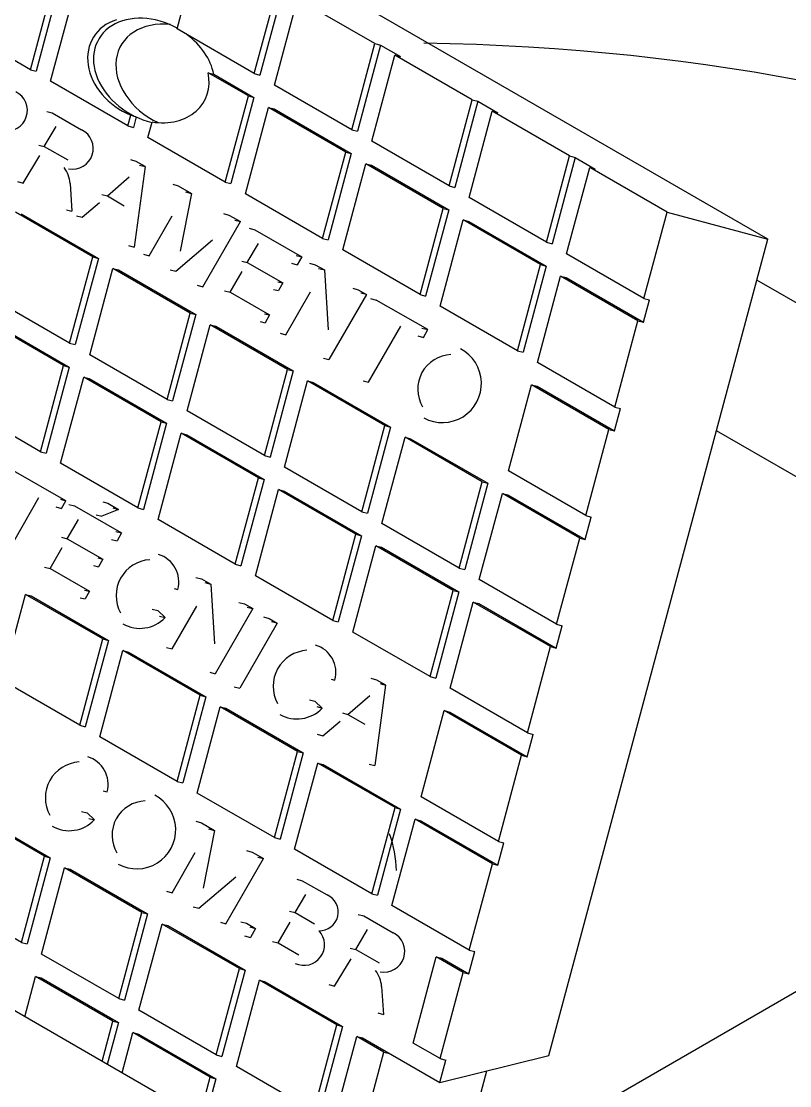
# Model space of a CAD drawing. Header units: millimetres. Extents: x -4972.4 to -4953.6, y -4734.8 to -4717.8.
# Drawn here: x -4962.848 to -4961.496, y -4725.605 to -4723.732 of the extents above; entities that cross this region are included whole.
import ezdxf

# ---------------------------------------------------------------- set-up
doc = ezdxf.new("R2010")
doc.units = ezdxf.units.MM
doc.header["$LTSCALE"] = 10
doc.layers.add('Termotécnica', color=7, linetype='Continuous')

msp = doc.modelspace()

# ---------------------------------------------------------------- linework, layer by layer
at = {"layer": 'Termotécnica', "color": 1}
for p, q in [((-4961.5346, -4724.1151), (-4963.2133, -4723.1459)), ((-4962.5743, -4723.7449), (-4962.5337, -4723.5932)), ((-4962.8323, -4723.8167), (-4962.7916, -4723.665)), ((-4962.4383, -4723.8235), (-4962.3976, -4723.6717)), ((-4962.797, -4723.8371), (-4962.7563, -4723.6854)), ((-4962.4029, -4723.8439), (-4962.3623, -4723.6921)), ((-4962.2262, -4723.7707), (-4962.3623, -4723.6921)), ((-4962.8323, -4723.8167), (-4962.9684, -4723.7382)), ((-4962.4383, -4723.8235), (-4962.5743, -4723.7449)), ((-4962.2669, -4723.9224), (-4962.2262, -4723.7707)), ((-4962.2262, -4723.7707), (-4962.2163, -4723.7733)), ((-4962.2315, -4723.9428), (-4962.1909, -4723.7911)), ((-4962.1909, -4723.7911), (-4962.181, -4723.7937)), ((-4962.0548, -4723.8696), (-4962.1909, -4723.7911)), ((-4962.8323, -4723.8167), (-4962.8224, -4723.8194)), ((-4962.5196, -4723.8221), (-4962.5096, -4723.8248)), ((-4962.4488, -4723.8629), (-4962.5194, -4723.8221)), ((-4962.4383, -4723.8235), (-4962.4284, -4723.8261)), ((-4962.6609, -4723.9157), (-4962.797, -4723.8371)), ((-4962.2669, -4723.9224), (-4962.4029, -4723.8439)), ((-4962.4895, -4724.0147), (-4962.4488, -4723.8629)), ((-4962.4488, -4723.8629), (-4962.439, -4723.8655)), ((-4962.0955, -4724.0214), (-4962.0548, -4723.8696)), ((-4962.0548, -4723.8696), (-4962.0449, -4723.8723)), ((-4962.4541, -4724.0351), (-4962.4135, -4723.8833)), ((-4962.4135, -4723.8833), (-4962.4036, -4723.8859)), ((-4962.2774, -4723.9619), (-4962.4135, -4723.8833)), ((-4962.6609, -4723.9157), (-4962.6559, -4723.8969)), ((-4962.6559, -4723.8969), (-4962.6474, -4723.8992)), ((-4962.0601, -4724.0418), (-4962.0195, -4723.89)), ((-4962.0195, -4723.89), (-4962.0096, -4723.8927)), ((-4961.8834, -4723.9686), (-4962.0195, -4723.89)), ((-4962.6609, -4723.9157), (-4962.651, -4723.9183)), ((-4962.6256, -4723.9361), (-4962.6183, -4723.9089)), ((-4962.2669, -4723.9224), (-4962.257, -4723.9251)), ((-4962.4895, -4724.0147), (-4962.6256, -4723.9361)), ((-4962.0955, -4724.0214), (-4962.2315, -4723.9428)), ((-4962.3181, -4724.1136), (-4962.2774, -4723.9619)), ((-4962.2774, -4723.9619), (-4962.2676, -4723.9645)), ((-4962.2827, -4724.134), (-4962.2421, -4723.9823)), ((-4962.2421, -4723.9823), (-4962.2322, -4723.9849)), ((-4962.106, -4724.0608), (-4962.2421, -4723.9823)), ((-4961.9241, -4724.1204), (-4961.8834, -4723.9686)), ((-4961.8834, -4723.9686), (-4961.8735, -4723.9712)), ((-4961.8887, -4724.1408), (-4961.848, -4723.989)), ((-4961.848, -4723.989), (-4961.8382, -4723.9916)), ((-4961.712, -4724.0676), (-4961.848, -4723.989)), ((-4962.4895, -4724.0147), (-4962.4796, -4724.0173)), ((-4962.3181, -4724.1136), (-4962.4541, -4724.0351)), ((-4962.0955, -4724.0214), (-4962.0856, -4724.024)), ((-4961.9241, -4724.1204), (-4962.0601, -4724.0418)), ((-4962.7227, -4724.1463), (-4962.8587, -4724.0677)), ((-4962.1467, -4724.2126), (-4962.106, -4724.0608)), ((-4962.106, -4724.0608), (-4962.0962, -4724.0635)), ((-4961.7527, -4724.2193), (-4961.712, -4724.0676)), ((-4961.7527, -4724.2193), (-4961.712, -4724.0676)), ((-4961.712, -4724.0676), (-4961.5346, -4724.1151)), ((-4962.1113, -4724.233), (-4962.0707, -4724.0812)), ((-4962.0707, -4724.0812), (-4962.0608, -4724.0839)), ((-4961.9346, -4724.1598), (-4962.0707, -4724.0812)), ((-4962.3181, -4724.1136), (-4962.3082, -4724.1163)), ((-4961.9241, -4724.1204), (-4961.9142, -4724.123)), ((-4961.9197, -4725.5522), (-4961.5346, -4724.1151)), ((-4962.7633, -4724.298), (-4962.7227, -4724.1463)), ((-4962.7227, -4724.1463), (-4962.7128, -4724.1489)), ((-4962.1467, -4724.2126), (-4962.2827, -4724.134)), ((-4961.7527, -4724.2193), (-4961.8887, -4724.1408)), ((-4962.728, -4724.3184), (-4962.6873, -4724.1667)), ((-4962.5513, -4724.2452), (-4962.6873, -4724.1667)), ((-4962.6873, -4724.1667), (-4962.6775, -4724.1693)), ((-4961.9753, -4724.3115), (-4961.9346, -4724.1598)), ((-4961.9346, -4724.1598), (-4961.9248, -4724.1624)), ((-4961.9399, -4724.3319), (-4961.8993, -4724.1802)), ((-4961.8993, -4724.1802), (-4961.8894, -4724.1828)), ((-4961.7632, -4724.2587), (-4961.8993, -4724.1802)), ((-4962.7633, -4724.298), (-4962.8994, -4724.2195)), ((-4962.1467, -4724.2126), (-4962.1368, -4724.2152)), ((-4961.7534, -4724.2614), (-4961.7428, -4724.222)), ((-4961.7527, -4724.2193), (-4961.7428, -4724.222)), ((-4961.7527, -4724.2193), (-4961.7428, -4724.222)), ((-4961.9753, -4724.3115), (-4962.1113, -4724.233)), ((-4962.7739, -4724.3375), (-4962.91, -4724.2589)), ((-4962.5919, -4724.397), (-4962.5513, -4724.2452)), ((-4962.5513, -4724.2452), (-4962.5414, -4724.2479)), ((-4961.8039, -4724.4105), (-4961.7632, -4724.2587)), ((-4961.8039, -4724.4105), (-4961.7632, -4724.2587)), ((-4961.7632, -4724.2587), (-4961.7534, -4724.2614)), ((-4961.7632, -4724.2587), (-4961.7534, -4724.2614)), ((-4962.5566, -4724.4174), (-4962.5159, -4724.2656)), ((-4962.5159, -4724.2656), (-4962.5061, -4724.2683)), ((-4962.3799, -4724.3442), (-4962.5159, -4724.2656)), ((-4962.7633, -4724.298), (-4962.7535, -4724.3007)), ((-4962.5919, -4724.397), (-4962.728, -4724.3184)), ((-4961.9753, -4724.3115), (-4961.9654, -4724.3142)), ((-4962.8146, -4724.4892), (-4962.7739, -4724.3375)), ((-4962.7739, -4724.3375), (-4962.7641, -4724.3401)), ((-4961.8039, -4724.4105), (-4961.9399, -4724.3319)), ((-4962.4205, -4724.496), (-4962.3799, -4724.3442)), ((-4962.3799, -4724.3442), (-4962.37, -4724.3468)), ((-4962.7792, -4724.5096), (-4962.7386, -4724.3579)), ((-4962.7386, -4724.3579), (-4962.7287, -4724.3605)), ((-4962.6025, -4724.4364), (-4962.7386, -4724.3579)), ((-4962.3852, -4724.5164), (-4962.3445, -4724.3646)), ((-4962.3445, -4724.3646), (-4962.3347, -4724.3672)), ((-4962.2085, -4724.4432), (-4962.3445, -4724.3646)), ((-4961.9912, -4724.5231), (-4961.9505, -4724.3714)), ((-4961.9505, -4724.3714), (-4961.9406, -4724.374)), ((-4961.8144, -4724.4499), (-4961.9505, -4724.3714)), ((-4962.8146, -4724.4892), (-4962.9506, -4724.4107)), ((-4962.5919, -4724.397), (-4962.5821, -4724.3996)), ((-4961.8046, -4724.4525), (-4961.794, -4724.4131)), ((-4961.8039, -4724.4105), (-4961.794, -4724.4131)), ((-4961.8039, -4724.4105), (-4961.794, -4724.4131)), ((-4962.4205, -4724.496), (-4962.5566, -4724.4174)), ((-4962.6432, -4724.5882), (-4962.6025, -4724.4364)), ((-4962.6025, -4724.4364), (-4962.5926, -4724.4391)), ((-4962.2491, -4724.5949), (-4962.2085, -4724.4432)), ((-4962.2085, -4724.4432), (-4962.1986, -4724.4458)), ((-4961.8551, -4724.6017), (-4961.8144, -4724.4499)), ((-4961.8551, -4724.6017), (-4961.8144, -4724.4499)), ((-4961.8144, -4724.4499), (-4961.8046, -4724.4525)), ((-4961.8144, -4724.4499), (-4961.8046, -4724.4525)), ((-4962.6078, -4724.6086), (-4962.5672, -4724.4568)), ((-4962.5672, -4724.4568), (-4962.5573, -4724.4595)), ((-4962.4311, -4724.5354), (-4962.5672, -4724.4568)), ((-4962.2138, -4724.6153), (-4962.1731, -4724.4636)), ((-4962.1731, -4724.4636), (-4962.1633, -4724.4662)), ((-4962.0371, -4724.5421), (-4962.1731, -4724.4636)), ((-4962.8146, -4724.4892), (-4962.8047, -4724.4919)), ((-4962.4205, -4724.496), (-4962.4107, -4724.4986)), ((-4962.6432, -4724.5882), (-4962.7792, -4724.5096)), ((-4962.2491, -4724.5949), (-4962.3852, -4724.5164)), ((-4961.8551, -4724.6017), (-4961.9912, -4724.5231)), ((-4962.4718, -4724.6871), (-4962.4311, -4724.5354)), ((-4962.4311, -4724.5354), (-4962.4212, -4724.538)), ((-4962.0777, -4724.6939), (-4962.0371, -4724.5421)), ((-4962.0371, -4724.5421), (-4962.0272, -4724.5448)), ((-4962.4364, -4724.7075), (-4962.3958, -4724.5558)), ((-4962.3958, -4724.5558), (-4962.3859, -4724.5584)), ((-4962.2597, -4724.6343), (-4962.3958, -4724.5558)), ((-4962.0424, -4724.7143), (-4962.0017, -4724.5625)), ((-4962.0017, -4724.5625), (-4961.9919, -4724.5652)), ((-4961.8657, -4724.6411), (-4962.0017, -4724.5625)), ((-4962.6432, -4724.5882), (-4962.6333, -4724.5908)), ((-4962.2491, -4724.5949), (-4962.2393, -4724.5976)), ((-4962.4718, -4724.6871), (-4962.6078, -4724.6086)), ((-4962.0777, -4724.6939), (-4962.2138, -4724.6153)), ((-4961.8558, -4724.6437), (-4961.8452, -4724.6043)), ((-4961.8551, -4724.6017), (-4961.8452, -4724.6043)), ((-4961.8551, -4724.6017), (-4961.8452, -4724.6043)), ((-4962.3004, -4724.7861), (-4962.2597, -4724.6343)), ((-4962.2597, -4724.6343), (-4962.2498, -4724.637)), ((-4962.265, -4724.8065), (-4962.2244, -4724.6547)), ((-4962.2244, -4724.6547), (-4962.2145, -4724.6574)), ((-4962.0883, -4724.7333), (-4962.2244, -4724.6547)), ((-4961.9063, -4724.7928), (-4961.8657, -4724.6411)), ((-4961.9063, -4724.7928), (-4961.8657, -4724.6411)), ((-4961.8657, -4724.6411), (-4961.8558, -4724.6437)), ((-4961.8657, -4724.6411), (-4961.8558, -4724.6437)), ((-4962.4718, -4724.6871), (-4962.4619, -4724.6898)), ((-4962.0777, -4724.6939), (-4962.0679, -4724.6965)), ((-4962.3004, -4724.7861), (-4962.4364, -4724.7075)), ((-4961.9063, -4724.7928), (-4962.0424, -4724.7143)), ((-4962.8817, -4724.892), (-4962.841, -4724.7402)), ((-4962.841, -4724.7402), (-4962.8312, -4724.7429)), ((-4962.705, -4724.8188), (-4962.841, -4724.7402)), ((-4962.129, -4724.8851), (-4962.0883, -4724.7333)), ((-4962.0883, -4724.7333), (-4962.0784, -4724.7359)), ((-4962.0936, -4724.9055), (-4962.053, -4724.7537)), ((-4962.053, -4724.7537), (-4962.0431, -4724.7563)), ((-4961.9169, -4724.8323), (-4962.053, -4724.7537)), ((-4962.3004, -4724.7861), (-4962.2905, -4724.7887)), ((-4962.129, -4724.8851), (-4962.265, -4724.8065)), ((-4961.907, -4724.8349), (-4961.8965, -4724.7955)), ((-4961.9063, -4724.7928), (-4961.8965, -4724.7955)), ((-4961.9063, -4724.7928), (-4961.8965, -4724.7955)), ((-4962.7456, -4724.9705), (-4962.705, -4724.8188)), ((-4962.705, -4724.8188), (-4962.6951, -4724.8214)), ((-4962.7103, -4724.9909), (-4962.6696, -4724.8392)), ((-4962.5335, -4724.9177), (-4962.6696, -4724.8392)), ((-4962.6696, -4724.8392), (-4962.6598, -4724.8418)), ((-4961.9576, -4724.984), (-4961.9169, -4724.8323)), ((-4961.9576, -4724.984), (-4961.9169, -4724.8323)), ((-4961.9169, -4724.8323), (-4961.907, -4724.8349)), ((-4961.9169, -4724.8323), (-4961.907, -4724.8349)), ((-4962.7456, -4724.9705), (-4962.8817, -4724.892)), ((-4962.129, -4724.8851), (-4962.1191, -4724.8877)), ((-4962.5742, -4725.0695), (-4962.5335, -4724.9177)), ((-4962.5335, -4724.9177), (-4962.5237, -4724.9204)), ((-4961.9576, -4724.984), (-4962.0936, -4724.9055)), ((-4962.5389, -4725.0899), (-4962.4982, -4724.9381)), ((-4962.4982, -4724.9381), (-4962.4884, -4724.9408)), ((-4962.3621, -4725.0167), (-4962.4982, -4724.9381)), ((-4962.1448, -4725.0966), (-4962.1042, -4724.9449)), ((-4962.1042, -4724.9449), (-4962.0943, -4724.9475)), ((-4961.9681, -4725.0234), (-4962.1042, -4724.9449)), ((-4962.7456, -4724.9705), (-4962.7358, -4724.9732)), ((-4962.5742, -4725.0695), (-4962.7103, -4724.9909)), ((-4961.9583, -4725.0261), (-4961.9477, -4724.9867)), ((-4961.9576, -4724.984), (-4961.9477, -4724.9867)), ((-4961.9576, -4724.984), (-4961.9477, -4724.9867)), ((-4962.4028, -4725.1684), (-4962.3621, -4725.0167)), ((-4962.3621, -4725.0167), (-4962.3523, -4725.0193)), ((-4962.0088, -4725.1752), (-4961.9681, -4725.0234)), ((-4962.0088, -4725.1752), (-4961.9681, -4725.0234)), ((-4961.9681, -4725.0234), (-4961.9583, -4725.0261)), ((-4961.9681, -4725.0234), (-4961.9583, -4725.0261)), ((-4962.3675, -4725.1889), (-4962.3268, -4725.0371)), ((-4962.3268, -4725.0371), (-4962.317, -4725.0397)), ((-4962.1907, -4725.1156), (-4962.3268, -4725.0371)), ((-4962.5742, -4725.0695), (-4962.5644, -4725.0721)), ((-4962.4028, -4725.1684), (-4962.5389, -4725.0899)), ((-4962.0088, -4725.1752), (-4962.1448, -4725.0966)), ((-4962.8074, -4725.2011), (-4962.9435, -4725.1226)), ((-4962.2314, -4725.2674), (-4962.1907, -4725.1156)), ((-4962.1907, -4725.1156), (-4962.1809, -4725.1183)), ((-4962.1961, -4725.2878), (-4962.1554, -4725.1361)), ((-4962.1554, -4725.1361), (-4962.1455, -4725.1387)), ((-4962.0193, -4725.2146), (-4962.1554, -4725.1361)), ((-4962.4028, -4725.1684), (-4962.393, -4725.1711)), ((-4962.0095, -4725.2172), (-4961.9989, -4725.1778)), ((-4962.0088, -4725.1752), (-4961.9989, -4725.1778)), ((-4962.0088, -4725.1752), (-4961.9989, -4725.1778)), ((-4962.2314, -4725.2674), (-4962.3675, -4725.1889)), ((-4962.8481, -4725.3529), (-4962.8074, -4725.2011)), ((-4962.8074, -4725.2011), (-4962.7975, -4725.2038)), ((-4962.06, -4725.3664), (-4962.0193, -4725.2146)), ((-4962.06, -4725.3664), (-4962.0193, -4725.2146)), ((-4962.0193, -4725.2146), (-4962.0095, -4725.2172)), ((-4962.0193, -4725.2146), (-4962.0095, -4725.2172)), ((-4962.8127, -4725.3733), (-4962.7721, -4725.2215)), ((-4962.7721, -4725.2215), (-4962.7622, -4725.2242)), ((-4962.636, -4725.3001), (-4962.7721, -4725.2215)), ((-4962.8481, -4725.3529), (-4962.9841, -4725.2743)), ((-4962.2314, -4725.2674), (-4962.2216, -4725.27)), ((-4962.06, -4725.3664), (-4962.1961, -4725.2878)), ((-4962.6767, -4725.4518), (-4962.636, -4725.3001)), ((-4962.636, -4725.3001), (-4962.6261, -4725.3027)), ((-4962.6413, -4725.4722), (-4962.6007, -4725.3205)), ((-4962.4646, -4725.399), (-4962.6007, -4725.3205)), ((-4962.6007, -4725.3205), (-4962.5908, -4725.3231)), ((-4962.8481, -4725.3529), (-4962.8382, -4725.3555)), ((-4962.06, -4725.3664), (-4962.0501, -4725.369)), ((-4962.06, -4725.3664), (-4962.0501, -4725.369)), ((-4962.6767, -4725.4518), (-4962.8127, -4725.3733)), ((-4962.1589, -4725.53), (-4962.1183, -4725.3782)), ((-4962.1183, -4725.3782), (-4962.1084, -4725.3809)), ((-4962.0706, -4725.4058), (-4962.1183, -4725.3782)), ((-4962.0607, -4725.4084), (-4962.0501, -4725.369)), ((-4962.5053, -4725.5508), (-4962.4646, -4725.399)), ((-4962.4646, -4725.399), (-4962.4547, -4725.4017)), ((-4962.1112, -4725.5575), (-4962.0706, -4725.4058)), ((-4962.1112, -4725.5575), (-4962.0706, -4725.4058)), ((-4962.0706, -4725.4058), (-4962.0607, -4725.4084)), ((-4962.8423, -4725.4838), (-4962.8233, -4725.4127)), ((-4962.6872, -4725.4913), (-4962.8233, -4725.4127)), ((-4962.8233, -4725.4127), (-4962.8134, -4725.4153)), ((-4962.4699, -4725.5712), (-4962.4293, -4725.4194)), ((-4962.4293, -4725.4194), (-4962.4194, -4725.4221)), ((-4962.2932, -4725.498), (-4962.4293, -4725.4194)), ((-4962.6767, -4725.4518), (-4962.6668, -4725.4545)), ((-4962.5053, -4725.5508), (-4962.6413, -4725.4722)), ((-4962.7063, -4725.5623), (-4962.6872, -4725.4913)), ((-4962.6872, -4725.4913), (-4962.6774, -4725.4939)), ((-4962.3339, -4725.6498), (-4962.2932, -4725.498)), ((-4962.2932, -4725.498), (-4962.2833, -4725.5006)), ((-4962.6709, -4725.5827), (-4962.6519, -4725.5117)), ((-4962.5158, -4725.5902), (-4962.6519, -4725.5117)), ((-4962.6519, -4725.5117), (-4962.642, -4725.5143)), ((-4962.2985, -4725.6702), (-4962.2579, -4725.5184)), ((-4962.2101, -4725.546), (-4962.2579, -4725.5184)), ((-4962.2579, -4725.5184), (-4962.248, -4725.521)), ((-4962.1112, -4725.5575), (-4962.1589, -4725.53)), ((-4962.5053, -4725.5508), (-4962.4954, -4725.5534)), ((-4962.2508, -4725.6977), (-4962.2101, -4725.546)), ((-4962.2101, -4725.546), (-4962.2003, -4725.5486)), ((-4962.1119, -4725.5996), (-4961.9197, -4725.5522)), ((-4962.3339, -4725.6498), (-4962.4699, -4725.5712)), ((-4962.1119, -4725.5996), (-4962.1014, -4725.5602)), ((-4962.1112, -4725.5575), (-4962.1014, -4725.5602)), ((-4962.1112, -4725.5575), (-4962.1014, -4725.5602)), ((-4962.5349, -4725.6613), (-4962.5158, -4725.5902)), ((-4962.5158, -4725.5902), (-4962.506, -4725.5929)), ((-4962.0517, -4725.6642), (-4962.0289, -4725.5791))]:
    msp.add_line(p, q, dxfattribs=at)
at = {"layer": 'Termotécnica', "color": 2}
for p, q in [((-4962.7818, -4723.6676), (-4962.8224, -4723.8194)), ((-4962.3877, -4723.6744), (-4962.4284, -4723.8261)), ((-4962.2163, -4723.7733), (-4962.257, -4723.9251)), ((-4962.2163, -4723.7733), (-4962.181, -4723.7937)), ((-4962.5096, -4723.8248), (-4962.439, -4723.8655)), ((-4962.439, -4723.8655), (-4962.4796, -4724.0173)), ((-4962.4036, -4723.8859), (-4962.2676, -4723.9645)), ((-4962.0449, -4723.8723), (-4962.0856, -4724.024)), ((-4962.0449, -4723.8723), (-4962.0096, -4723.8927)), ((-4962.8037, -4723.8902), (-4962.7939, -4723.8929)), ((-4962.7939, -4723.8929), (-4962.7423, -4723.9224)), ((-4962.6461, -4723.8999), (-4962.651, -4723.9183)), ((-4962.8079, -4723.952), (-4962.7872, -4723.9165)), ((-4962.8178, -4723.9494), (-4962.8079, -4723.952)), ((-4962.8079, -4723.952), (-4962.7668, -4723.9756)), ((-4962.8453, -4724.0163), (-4962.816, -4723.968)), ((-4962.6565, -4723.9751), (-4962.6466, -4723.9778)), ((-4962.6466, -4723.9778), (-4962.6311, -4723.9868)), ((-4962.2676, -4723.9645), (-4962.3082, -4724.1163)), ((-4961.8735, -4723.9712), (-4961.9142, -4724.123)), ((-4961.8735, -4723.9712), (-4961.8382, -4723.9916)), ((-4962.6306, -4723.9871), (-4962.6496, -4724.1291)), ((-4962.6404, -4723.9845), (-4962.6306, -4723.9871)), ((-4962.2322, -4723.9849), (-4962.0962, -4724.0635)), ((-4962.8552, -4724.0136), (-4962.8453, -4724.0163)), ((-4962.7624, -4724.0168), (-4962.7592, -4724.066)), ((-4962.6969, -4724.039), (-4962.6584, -4724.0053)), ((-4962.582, -4724.0185), (-4962.5721, -4724.0211)), ((-4962.7068, -4724.0364), (-4962.6969, -4724.039)), ((-4962.5721, -4724.0211), (-4962.5491, -4724.0345)), ((-4962.5491, -4724.0345), (-4962.5688, -4724.136)), ((-4962.5595, -4724.0317), (-4962.5491, -4724.0345)), ((-4962.7412, -4724.0764), (-4962.7105, -4724.0506)), ((-4962.6969, -4724.039), (-4962.6673, -4724.0561)), ((-4962.8489, -4724.0704), (-4962.7128, -4724.1489)), ((-4962.7691, -4724.0634), (-4962.7592, -4724.066)), ((-4962.7511, -4724.0737), (-4962.7412, -4724.0764)), ((-4962.6236, -4724.1442), (-4962.5831, -4724.0738)), ((-4962.4927, -4724.07), (-4962.4829, -4724.0727)), ((-4962.4829, -4724.0727), (-4962.4628, -4724.0841)), ((-4962.0962, -4724.0635), (-4962.1368, -4724.2152)), ((-4962.5289, -4724.199), (-4962.4628, -4724.0841)), ((-4962.4727, -4724.0816), (-4962.4628, -4724.0841)), ((-4962.0608, -4724.0839), (-4961.9248, -4724.1624)), ((-4962.4475, -4724.0958), (-4962.4376, -4724.0985)), ((-4962.4376, -4724.0985), (-4962.3549, -4724.146)), ((-4962.6596, -4724.1264), (-4962.6496, -4724.1291)), ((-4962.5766, -4724.1716), (-4962.5118, -4724.1161)), ((-4962.4506, -4724.1562), (-4962.4311, -4724.1224)), ((-4962.7128, -4724.1489), (-4962.7535, -4724.3007)), ((-4962.6335, -4724.1416), (-4962.6236, -4724.1442)), ((-4962.3648, -4724.1437), (-4962.3549, -4724.146)), ((-4962.3549, -4724.146), (-4962.3628, -4724.16)), ((-4962.6775, -4724.1693), (-4962.5414, -4724.2479)), ((-4962.5864, -4724.169), (-4962.5766, -4724.1716)), ((-4962.4605, -4724.1535), (-4962.4506, -4724.1562)), ((-4962.4506, -4724.1562), (-4962.3881, -4724.1921)), ((-4962.3726, -4724.1574), (-4962.3628, -4724.16)), ((-4962.341, -4724.1573), (-4962.3311, -4724.16)), ((-4962.3311, -4724.16), (-4962.315, -4724.1692)), ((-4962.3255, -4724.1664), (-4962.315, -4724.1692)), ((-4962.315, -4724.1692), (-4962.3082, -4724.2746)), ((-4961.9248, -4724.1624), (-4961.9654, -4724.3142)), ((-4962.4806, -4724.2086), (-4962.4595, -4724.172)), ((-4961.8894, -4724.1828), (-4961.7534, -4724.2614)), ((-4960.4354, -4724.833), (-4961.5539, -4724.1872)), ((-4962.5387, -4724.1963), (-4962.5289, -4724.199)), ((-4962.4905, -4724.2059), (-4962.4806, -4724.2086)), ((-4962.4047, -4724.2035), (-4962.3957, -4724.2056)), ((-4962.397, -4724.19), (-4962.3881, -4724.1921)), ((-4962.3881, -4724.1921), (-4962.3957, -4724.2056)), ((-4962.2652, -4724.2014), (-4962.2554, -4724.204)), ((-4962.2554, -4724.204), (-4962.2408, -4724.2123)), ((-4962.4806, -4724.2086), (-4962.4113, -4724.2484)), ((-4962.3828, -4724.2832), (-4962.3395, -4724.2079)), ((-4962.2408, -4724.2123), (-4962.3069, -4724.3271)), ((-4962.2508, -4724.2095), (-4962.2414, -4724.212)), ((-4962.2337, -4724.2195), (-4962.2239, -4724.2222)), ((-4962.133, -4724.2743), (-4962.2239, -4724.2222)), ((-4962.9001, -4724.2615), (-4962.7641, -4724.3401)), ((-4962.5414, -4724.2479), (-4962.5821, -4724.3996)), ((-4962.4281, -4724.2602), (-4962.4192, -4724.2622)), ((-4962.4204, -4724.2467), (-4962.4113, -4724.2484)), ((-4962.4113, -4724.2484), (-4962.4192, -4724.2622)), ((-4962.5061, -4724.2683), (-4962.37, -4724.3468)), ((-4962.3927, -4724.2806), (-4962.3828, -4724.2832)), ((-4962.2372, -4724.367), (-4962.1805, -4724.2679)), ((-4962.1433, -4724.2719), (-4962.133, -4724.2743)), ((-4962.1408, -4724.2879), (-4962.133, -4724.2743)), ((-4962.1507, -4724.2853), (-4962.1408, -4724.2879)), ((-4962.3167, -4724.3244), (-4962.3069, -4724.3271)), ((-4962.7641, -4724.3401), (-4962.8047, -4724.4919)), ((-4962.37, -4724.3468), (-4962.4107, -4724.4986)), ((-4962.7287, -4724.3605), (-4962.5926, -4724.4391)), ((-4962.3347, -4724.3672), (-4962.1986, -4724.4458)), ((-4962.247, -4724.3644), (-4962.2372, -4724.367)), ((-4961.9406, -4724.374), (-4961.8046, -4724.4525)), ((-4962.5926, -4724.4391), (-4962.6333, -4724.5908)), ((-4962.1986, -4724.4458), (-4962.2393, -4724.5976)), ((-4962.5573, -4724.4595), (-4962.4212, -4724.538)), ((-4962.1633, -4724.4662), (-4962.0272, -4724.5448)), ((-4960.7004, -4724.9861), (-4961.625, -4724.4523)), ((-4962.77, -4724.5757), (-4962.8623, -4724.5226)), ((-4962.4212, -4724.538), (-4962.4619, -4724.6898)), ((-4962.3859, -4724.5584), (-4962.2498, -4724.637)), ((-4962.0272, -4724.5448), (-4962.0679, -4724.6965)), ((-4962.8741, -4724.6687), (-4962.8174, -4724.5695)), ((-4962.7797, -4724.5728), (-4962.77, -4724.5757)), ((-4962.7775, -4724.5889), (-4962.77, -4724.5757)), ((-4962.7051, -4724.5776), (-4962.6961, -4724.58)), ((-4962.6961, -4724.58), (-4962.6774, -4724.5907)), ((-4961.9919, -4724.5652), (-4961.8558, -4724.6437)), ((-4962.7874, -4724.5863), (-4962.7775, -4724.5889)), ((-4962.7645, -4724.582), (-4962.7546, -4724.5846)), ((-4962.7546, -4724.5846), (-4962.6719, -4724.6321)), ((-4962.7164, -4724.6001), (-4962.7065, -4724.6027)), ((-4962.6774, -4724.5907), (-4962.7065, -4724.6027)), ((-4962.6873, -4724.588), (-4962.6774, -4724.5907)), ((-4962.7676, -4724.6423), (-4962.748, -4724.6085)), ((-4962.6818, -4724.6298), (-4962.6719, -4724.6321)), ((-4962.6719, -4724.6321), (-4962.6798, -4724.6461)), ((-4962.2498, -4724.637), (-4962.2905, -4724.7887)), ((-4962.7774, -4724.6396), (-4962.7676, -4724.6423)), ((-4962.7676, -4724.6423), (-4962.705, -4724.6782)), ((-4962.6896, -4724.6435), (-4962.6798, -4724.6461)), ((-4962.7976, -4724.6947), (-4962.7763, -4724.6579)), ((-4962.2145, -4724.6574), (-4962.0784, -4724.7359)), ((-4962.8075, -4724.6921), (-4962.7976, -4724.6947)), ((-4962.7216, -4724.6896), (-4962.7127, -4724.6917)), ((-4962.7139, -4724.6761), (-4962.705, -4724.6782)), ((-4962.705, -4724.6782), (-4962.7127, -4724.6917)), ((-4962.7976, -4724.6947), (-4962.7283, -4724.7345)), ((-4962.541, -4724.7103), (-4962.5312, -4724.713)), ((-4962.5312, -4724.713), (-4962.5151, -4724.7221)), ((-4962.5796, -4724.7299), (-4962.5729, -4724.7317)), ((-4962.5255, -4724.7193), (-4962.5151, -4724.7221)), ((-4962.5151, -4724.7221), (-4962.5083, -4724.8276)), ((-4962.8312, -4724.7429), (-4962.6951, -4724.8214)), ((-4962.745, -4724.7463), (-4962.7361, -4724.7484)), ((-4962.7374, -4724.7328), (-4962.7283, -4724.7345)), ((-4962.7283, -4724.7345), (-4962.7361, -4724.7484)), ((-4962.0784, -4724.7359), (-4962.1191, -4724.8877)), ((-4962.6179, -4724.7662), (-4962.608, -4724.7689)), ((-4962.608, -4724.7689), (-4962.5951, -4724.781)), ((-4962.5829, -4724.8362), (-4962.5396, -4724.7609)), ((-4962.4409, -4724.7653), (-4962.507, -4724.88)), ((-4962.4653, -4724.7544), (-4962.4554, -4724.757)), ((-4962.4554, -4724.757), (-4962.4409, -4724.7653)), ((-4962.4509, -4724.7625), (-4962.4415, -4724.765)), ((-4962.0431, -4724.7563), (-4961.907, -4724.8349)), ((-4962.6049, -4724.7784), (-4962.5951, -4724.781)), ((-4962.4222, -4724.78), (-4962.4123, -4724.7826)), ((-4962.4123, -4724.7826), (-4962.3978, -4724.7909)), ((-4962.3978, -4724.7909), (-4962.4639, -4724.9056)), ((-4962.4078, -4724.788), (-4962.3984, -4724.7906)), ((-4962.6951, -4724.8214), (-4962.7358, -4724.9732)), ((-4962.6598, -4724.8418), (-4962.5237, -4724.9204)), ((-4962.5927, -4724.8335), (-4962.5829, -4724.8362)), ((-4961.9374, -4725.7002), (-4960.4354, -4724.833)), ((-4962.5168, -4724.8774), (-4962.507, -4724.88)), ((-4962.2908, -4725.8022), (-4963.8811, -4724.884)), ((-4962.3031, -4724.8894), (-4962.2965, -4724.8912)), ((-4962.2331, -4724.8878), (-4962.2233, -4724.8904)), ((-4962.2072, -4724.8998), (-4962.2263, -4725.0417)), ((-4962.2233, -4724.8904), (-4962.2077, -4724.8994)), ((-4962.2171, -4724.8971), (-4962.2072, -4724.8998)), ((-4962.4737, -4724.903), (-4962.4639, -4724.9056)), ((-4962.2736, -4724.9517), (-4962.235, -4724.918)), ((-4962.5237, -4724.9204), (-4962.5644, -4725.0721)), ((-4962.3414, -4724.9257), (-4962.3316, -4724.9284)), ((-4962.3316, -4724.9284), (-4962.3186, -4724.9405)), ((-4962.4884, -4724.9408), (-4962.3523, -4725.0193)), ((-4962.3285, -4724.9379), (-4962.3186, -4724.9405)), ((-4962.2834, -4724.949), (-4962.2736, -4724.9517)), ((-4962.2736, -4724.9517), (-4962.2439, -4724.9688)), ((-4962.0943, -4724.9475), (-4961.9583, -4725.0261)), ((-4962.3179, -4724.989), (-4962.2872, -4724.9632)), ((-4962.3278, -4724.9864), (-4962.3179, -4724.989)), ((-4962.3523, -4725.0193), (-4962.393, -4725.1711)), ((-4962.317, -4725.0397), (-4962.1809, -4725.1183)), ((-4962.2362, -4725.039), (-4962.2263, -4725.0417)), ((-4962.7041, -4725.086), (-4962.6974, -4725.0878)), ((-4962.7424, -4725.1223), (-4962.7325, -4725.125)), ((-4962.7325, -4725.125), (-4962.7196, -4725.1371)), ((-4962.1809, -4725.1183), (-4962.2216, -4725.27)), ((-4962.9336, -4725.1252), (-4962.7975, -4725.2038)), ((-4962.7294, -4725.1345), (-4962.7196, -4725.1371)), ((-4962.5413, -4725.1396), (-4962.5314, -4725.1423)), ((-4962.5314, -4725.1423), (-4962.5083, -4725.1557)), ((-4962.1455, -4725.1387), (-4962.0095, -4725.2172)), ((-4962.5083, -4725.1557), (-4962.5281, -4725.2572)), ((-4962.5188, -4725.1529), (-4962.5083, -4725.1557)), ((-4962.5829, -4725.2654), (-4962.5424, -4725.1949)), ((-4962.452, -4725.1912), (-4962.4421, -4725.1938)), ((-4962.4421, -4725.1938), (-4962.4221, -4725.2053)), ((-4962.7975, -4725.2038), (-4962.8382, -4725.3555)), ((-4962.4882, -4725.3201), (-4962.4221, -4725.2053)), ((-4962.4319, -4725.2028), (-4962.4221, -4725.2053)), ((-4962.7622, -4725.2242), (-4962.6261, -4725.3027)), ((-4962.5359, -4725.2928), (-4962.471, -4725.2372)), ((-4962.3637, -4725.2416), (-4962.3539, -4725.2442)), ((-4962.3539, -4725.2442), (-4962.3103, -4725.2692)), ((-4962.5927, -4725.2627), (-4962.5829, -4725.2654)), ((-4962.3666, -4725.3005), (-4962.3479, -4725.2685)), ((-4962.5457, -4725.2901), (-4962.5359, -4725.2928)), ((-4962.6261, -4725.3027), (-4962.6668, -4725.4545)), ((-4962.3764, -4725.2979), (-4962.3666, -4725.3005)), ((-4962.3666, -4725.3005), (-4962.3325, -4725.3202)), ((-4962.2555, -4725.3037), (-4962.2457, -4725.3063)), ((-4962.2457, -4725.3063), (-4962.194, -4725.3359)), ((-4962.5908, -4725.3231), (-4962.4547, -4725.4017)), ((-4962.498, -4725.3175), (-4962.4882, -4725.3201)), ((-4962.4621, -4725.3164), (-4962.4523, -4725.3191)), ((-4962.4523, -4725.3191), (-4962.4363, -4725.3283)), ((-4962.4464, -4725.3254), (-4962.4363, -4725.3283)), ((-4962.4363, -4725.3283), (-4962.4453, -4725.3441)), ((-4962.3964, -4725.3538), (-4962.3751, -4725.3173)), ((-4962.2597, -4725.3655), (-4962.239, -4725.3299)), ((-4962.4553, -4725.3414), (-4962.4453, -4725.3441)), ((-4962.4062, -4725.3512), (-4962.3964, -4725.3538)), ((-4962.3964, -4725.3538), (-4962.36, -4725.3747)), ((-4962.2695, -4725.3628), (-4962.2597, -4725.3655)), ((-4962.2597, -4725.3655), (-4962.2186, -4725.3891)), ((-4962.2971, -4725.4297), (-4962.2678, -4725.3815)), ((-4962.1084, -4725.3809), (-4962.0607, -4725.4084)), ((-4962.4547, -4725.4017), (-4962.4954, -4725.5534)), ((-4962.8134, -4725.4153), (-4962.6774, -4725.4939)), ((-4962.4194, -4725.4221), (-4962.2833, -4725.5006)), ((-4962.307, -4725.4271), (-4962.2971, -4725.4297)), ((-4962.2142, -4725.4303), (-4962.211, -4725.4795)), ((-4962.2208, -4725.4768), (-4962.211, -4725.4795)), ((-4962.6774, -4725.4939), (-4962.6971, -4725.5676)), ((-4962.642, -4725.5143), (-4962.506, -4725.5929)), ((-4962.2833, -4725.5006), (-4962.324, -4725.6524)), ((-4962.248, -4725.521), (-4962.1119, -4725.5996)), ((-4962.506, -4725.5929), (-4962.5257, -4725.6666))]:
    msp.add_line(p, q, dxfattribs=at)
for centre, radius, start, end in [((-4962.8742, -4723.8884), 0.0365, 259.1915, 64.1117), ((-4962.7582, -4723.9553), 0.0365, 259.1915, 64.1117), ((-4962.8157, -4724.0214), 0.0535, 4.9341, 37.4461), ((-4962.09, -4724.3789), 0.0607, 92.1931, 210.7992), ((-4962.1073, -4724.3692), 0.0687, 241.6126, 62.5864), ((-4962.6219, -4724.7184), 0.0507, 344.7888, 72.9226), ((-4962.6183, -4724.7424), 0.0633, 93.5269, 208.7103), ((-4962.6397, -4724.7387), 0.0614, 240.6406, 316.1757), ((-4962.3418, -4724.9019), 0.0633, 93.5269, 208.7103), ((-4962.3454, -4724.8779), 0.0507, 344.7888, 72.9226), ((-4962.3632, -4724.8981), 0.0614, 240.6406, 316.1757), ((-4962.7464, -4725.0745), 0.0507, 344.7888, 72.9226), ((-4962.7428, -4725.0985), 0.0633, 93.5269, 208.7103), ((-4962.628, -4725.1644), 0.0607, 92.1931, 210.7992), ((-4962.6453, -4725.1547), 0.0687, 241.6126, 62.5864), ((-4962.7642, -4725.0948), 0.0614, 240.6406, 316.1757), ((-4962.4259, -4725.2385), 0.2384, 2.9526, 18.7308), ((-4962.3235, -4725.2994), 0.033, 267.7512, 66.3249), ((-4962.3508, -4725.3571), 0.0361, 244.6456, 43.1213), ((-4962.21, -4725.3687), 0.0365, 259.1915, 64.1117), ((-4962.2675, -4725.4349), 0.0535, 4.9341, 37.4461)]:
    msp.add_arc(centre, radius, start, end, dxfattribs=at)
at = {"layer": 'Termotécnica', "color": 1}
msp.add_ellipse((-4962.6295, -4723.8155), major_axis=(-0.0926, 0.055), ratio=0.786916, start_param=-0.604224, end_param=1.746538, dxfattribs=at)
at = {"layer": 'Termotécnica', "color": 2}
for centre, start_param, end_param in [((-4962.6147, -4723.8195), -1.548155, 1.947111), ((-4962.5753, -4723.83), -1.057237, 1.676105), ((-4962.6147, -4723.8195), 3.73592, 4.549667), ((-4962.6246, -4723.8168), 2.044737, 3.732965)]:
    msp.add_ellipse(centre, major_axis=(-0.0976, 0.0563), ratio=0.763001, start_param=start_param, end_param=end_param, dxfattribs=at)
at = {"layer": 'Termotécnica', "color": 3}
for centre, start_param, end_param in [((-4962.2024, -4724.833), -0.804629, 4.682407), ((-4962.2024, -4724.884), -0.037238, 3.178267)]:
    msp.add_ellipse(centre, major_axis=(-2.0873, 0), ratio=0.509483, start_param=start_param, end_param=end_param, dxfattribs=at)

doc.saveas('drawing.dxf')
